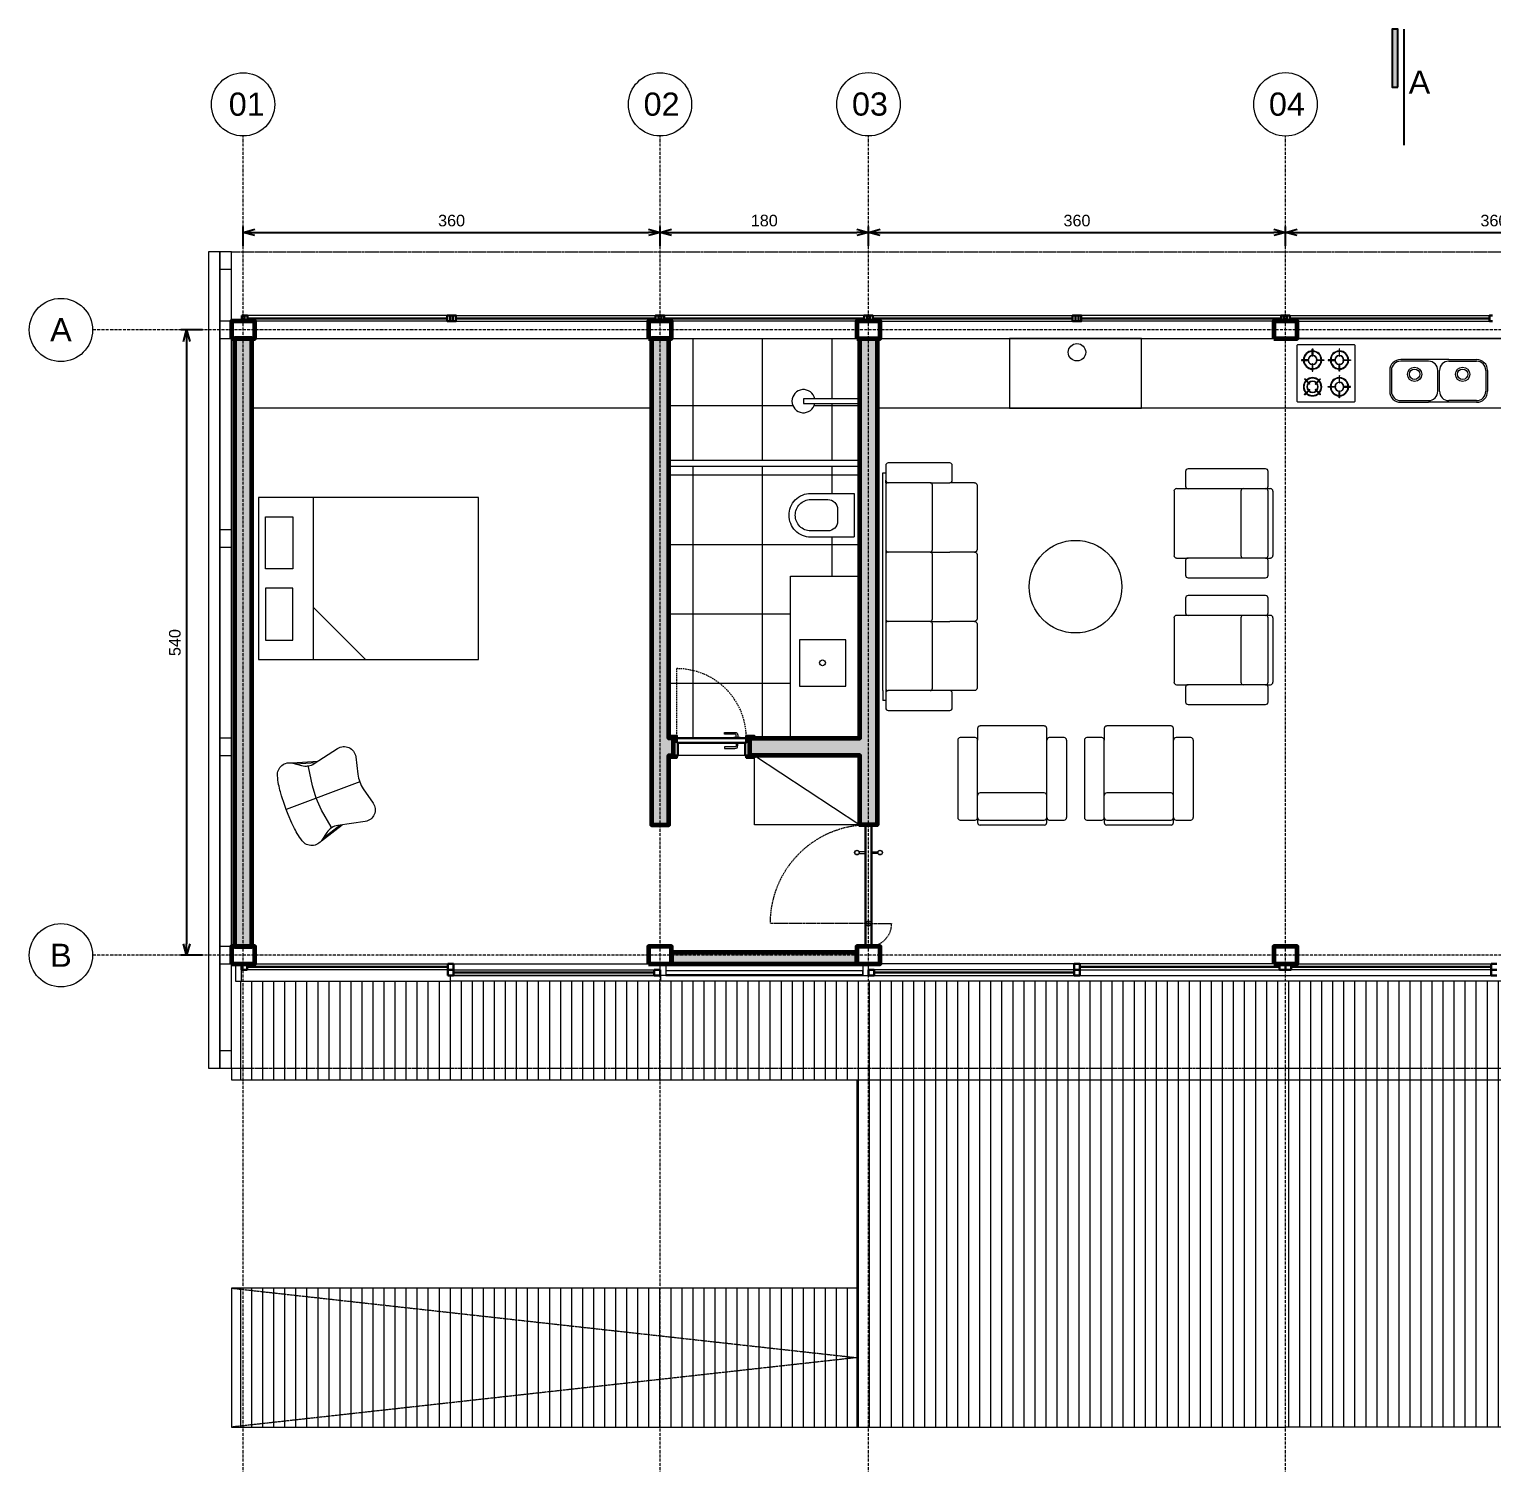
# Model space of a CAD drawing. Header units: metres. Extents: x -541 to 3567, y -3379 to 77.
# Drawn here: x -541 to 722, y -2196 to -958 of the extents above; entities that cross this region are included whole.
import ezdxf

# ---------------------------------------------------------------- set-up
doc = ezdxf.new("R2010")
doc.units = ezdxf.units.M
doc.header["$LTSCALE"] = 0.2
doc.header["$PDMODE"] = 3
for name, pattern in [('ACAD_ISO10W100', [18, 12, -3, 0, -3]), ('HIDDEN', [9.525, 6.35, -3.175]), ('HIDDEN2', [4.7625, 3.175, -1.5875])]:
    doc.linetypes.add(name, pattern=pattern)
doc.layers.add('COTAS E ANOTAÇÕES', color=150, linetype='Continuous')
doc.layers.add('COTAS E ANOTAÇÕES @ 100', color=150, linetype='Continuous')
for name, color, linetype, lineweight in [('EIXOS', 8, 'ACAD_ISO10W100', 9), ('EQUIP', 61, 'Continuous', 9), ('HACH_LINHAS', 8, 'Continuous', 9), ('HACH_SÓLIDAS', 252, 'Continuous', 9), ('LINHA FINA', 1, 'Continuous', 9), ('LINHA GROSSA', 6, 'Continuous', 60), ('LINHA MÉDIA', 3, 'Continuous', 30), ('MOB', 13, 'Continuous', 9), ('PROJEÇAO', 30, 'HIDDEN2', 9)]:
    doc.layers.add(name, color=color, linetype=linetype, lineweight=lineweight)
doc.styles.add('0E1 2mm', font='arial.ttf', dxfattribs={"height": 2})
doc.styles.get("Standard").update_dxf_attribs({"font": 'arial.ttf'})
doc.dimstyles.get("Standard").update_dxf_attribs({"dimtxt": 10, "dimasz": 10, "dimexe": 5, "dimexo": 5, "dimgap": 5, "dimtad": 1, "dimdec": 0, "dimzin": 0, "dimdsep": 46, "dimtxsty": 'Standard', "dimblk": 'OPEN30', "dimcen": 2, "dimadec": 0, "dimazin": 0, "dimtfac": 1, "dimtdec": 0, "dimtofl": 0, "dimtmove": 0, "dimatfit": 3, "dimfxl": 1, "dimtolj": 1, "dimtzin": 0, "dimarcsym": 0})

# ---------------------------------------------------------------- blocks, each defined once
blk = doc.blocks.new('_Open30')
at = {"color": 0, "linetype": 'ByBlock', "lineweight": -2}
for p, q in [((-1, 0.27), (0, 0)), ((0, 0), (-1, -0.27)), ((0, 0), (-1, 0))]:
    blk.add_line(p, q, dxfattribs=at)
blk = doc.blocks.new('*D31')
at = {"layer": 'COTAS E ANOTAÇÕES', "color": 0, "lineweight": -2, "transparency": 16777216}
for p, q in [((-356.3, -1145.6), (-356.3, -1128.9)), ((-346.3, -1133.9), (-6.3, -1133.9)), ((3.7, -1145.6), (3.7, -1128.9))]:
    blk.add_line(p, q, dxfattribs=at)
at = {"layer": 'Defpoints', "color": 0, "transparency": 16777216}
for p in [(3.7, -1133.9), (-356.3, -1150.6), (3.7, -1150.6)]:
    blk.add_point(p, dxfattribs=at)
at = {"layer": 'COTAS E ANOTAÇÕES', "color": 0, "lineweight": -2, "transparency": 16777216, "xscale": 10, "yscale": 10, "zscale": 10, "rotation": 180}
blk.add_blockref('_Open30', (-356.3, -1133.9), dxfattribs=at)
at = {"layer": 'COTAS E ANOTAÇÕES', "color": 0, "lineweight": -2, "transparency": 16777216, "xscale": 10, "yscale": 10, "zscale": 10}
blk.add_blockref('_Open30', (3.7, -1133.9), dxfattribs=at)
at = {"layer": 'COTAS E ANOTAÇÕES', "color": 0, "transparency": 16777216, "insert": (-176.3, -1123.7), "char_height": 10, "attachment_point": 5}
blk.add_mtext('\\A1;360', dxfattribs=at)
blk = doc.blocks.new('*D32')
at = {"layer": 'COTAS E ANOTAÇÕES', "color": 0, "lineweight": -2, "transparency": 16777216}
for p, q in [((3.7, -1145.6), (3.7, -1128.9)), ((13.7, -1133.9), (173.7, -1133.9)), ((183.7, -1145.6), (183.7, -1128.9))]:
    blk.add_line(p, q, dxfattribs=at)
at = {"layer": 'Defpoints', "color": 0, "transparency": 16777216}
for p in [(183.7, -1133.9), (3.7, -1150.6), (183.7, -1150.6)]:
    blk.add_point(p, dxfattribs=at)
at = {"layer": 'COTAS E ANOTAÇÕES', "color": 0, "lineweight": -2, "transparency": 16777216, "xscale": 10, "yscale": 10, "zscale": 10, "rotation": 180}
blk.add_blockref('_Open30', (3.7, -1133.9), dxfattribs=at)
at = {"layer": 'COTAS E ANOTAÇÕES', "color": 0, "lineweight": -2, "transparency": 16777216, "xscale": 10, "yscale": 10, "zscale": 10}
blk.add_blockref('_Open30', (183.7, -1133.9), dxfattribs=at)
at = {"layer": 'COTAS E ANOTAÇÕES', "color": 0, "transparency": 16777216, "insert": (93.7, -1123.7), "char_height": 10, "attachment_point": 5}
blk.add_mtext('\\A1;180', dxfattribs=at)
blk = doc.blocks.new('*D33')
at = {"layer": 'COTAS E ANOTAÇÕES', "color": 0, "lineweight": -2, "transparency": 16777216}
for p, q in [((183.7, -1145.6), (183.7, -1128.9)), ((193.7, -1133.9), (533.7, -1133.9)), ((543.7, -1145.6), (543.7, -1128.9))]:
    blk.add_line(p, q, dxfattribs=at)
at = {"layer": 'Defpoints', "color": 0, "transparency": 16777216}
for p in [(543.7, -1133.9), (183.7, -1150.6), (543.7, -1150.6)]:
    blk.add_point(p, dxfattribs=at)
at = {"layer": 'COTAS E ANOTAÇÕES', "color": 0, "lineweight": -2, "transparency": 16777216, "xscale": 10, "yscale": 10, "zscale": 10, "rotation": 180}
blk.add_blockref('_Open30', (183.7, -1133.9), dxfattribs=at)
at = {"layer": 'COTAS E ANOTAÇÕES', "color": 0, "lineweight": -2, "transparency": 16777216, "xscale": 10, "yscale": 10, "zscale": 10}
blk.add_blockref('_Open30', (543.7, -1133.9), dxfattribs=at)
at = {"layer": 'COTAS E ANOTAÇÕES', "color": 0, "transparency": 16777216, "insert": (363.7, -1123.7), "char_height": 10, "attachment_point": 5}
blk.add_mtext('\\A1;360', dxfattribs=at)
blk = doc.blocks.new('*D34')
at = {"layer": 'COTAS E ANOTAÇÕES', "color": 0, "lineweight": -2, "transparency": 16777216}
for p, q in [((543.7, -1145.6), (543.7, -1128.9)), ((553.7, -1133.9), (893.7, -1133.9)), ((903.7, -1145.6), (903.7, -1128.9))]:
    blk.add_line(p, q, dxfattribs=at)
at = {"layer": 'Defpoints', "color": 0, "transparency": 16777216}
for p in [(903.7, -1133.9), (543.7, -1150.6), (903.7, -1150.6)]:
    blk.add_point(p, dxfattribs=at)
at = {"layer": 'COTAS E ANOTAÇÕES', "color": 0, "lineweight": -2, "transparency": 16777216, "xscale": 10, "yscale": 10, "zscale": 10, "rotation": 180}
blk.add_blockref('_Open30', (543.7, -1133.9), dxfattribs=at)
at = {"layer": 'COTAS E ANOTAÇÕES', "color": 0, "lineweight": -2, "transparency": 16777216, "xscale": 10, "yscale": 10, "zscale": 10}
blk.add_blockref('_Open30', (903.7, -1133.9), dxfattribs=at)
at = {"layer": 'COTAS E ANOTAÇÕES', "color": 0, "transparency": 16777216, "insert": (723.7, -1123.7), "char_height": 10, "attachment_point": 5}
blk.add_mtext('\\A1;360', dxfattribs=at)
blk = doc.blocks.new('*D37')
at = {"layer": 'COTAS E ANOTAÇÕES', "color": 0, "lineweight": -2, "transparency": 16777216}
for p, q in [((-391.3, -1218.1), (-410.1, -1218.1)), ((-405.1, -1228.1), (-405.1, -1748.1)), ((-391.3, -1758.1), (-410.1, -1758.1))]:
    blk.add_line(p, q, dxfattribs=at)
at = {"layer": 'Defpoints', "color": 0, "transparency": 16777216}
for p in [(-386.3, -1218.1), (-405.1, -1758.1), (-386.3, -1758.1)]:
    blk.add_point(p, dxfattribs=at)
at = {"layer": 'COTAS E ANOTAÇÕES', "color": 0, "lineweight": -2, "transparency": 16777216, "xscale": 10, "yscale": 10, "zscale": 10}
for p, rotation in [((-405.1, -1218.1), 90), ((-405.1, -1758.1), 270)]:
    blk.add_blockref('_Open30', p, dxfattribs=dict(at, rotation=rotation))
at = {"layer": 'COTAS E ANOTAÇÕES', "color": 0, "transparency": 16777216, "insert": (-415.2, -1488.1), "char_height": 10, "attachment_point": 5, "rotation": 90}
blk.add_mtext('\\A1;540', dxfattribs=at)
blk = doc.blocks.new('*U30')
h = blk.add_hatch(color=256)
h.dxf.hatch_style = 1
h.paths.add_polyline_path([(0.1262, 0.0005), (0.1212, 0.0005), (0.1212, 0.001), (0.1262, 0.001)])
blk.add_line((0.1262, 0), (0.1162, 0))
blk.add_lwpolyline([(0.1212, 0.0005), (0.1262, 0.0005), (0.1262, 0.001), (0.1212, 0.001)], close=True)

msp = doc.modelspace()

# ---------------------------------------------------------------- hatches: boundary and pattern name
at = {"layer": 'HACH_LINHAS'}
h = msp.add_hatch(dxfattribs=at)
h.set_pattern_fill('_USER', color=256, scale=60, angle=90, double=1, pattern_type=0)
h.set_pattern_definition([(90, (-567.85, -3503.295), (-60, 4e-15), []), (180, (-567.85, -3503.295), (-7e-15, -60), [])])
h.paths.add_polyline_path([(116.2, -1430.6), (176.2, -1430.6), (176.2, -1335.6), (11.2, -1335.6), (11.2, -1568.6), (18.2, -1568.6), (18.2, -1570.6), (67.4, -1570.6), (67.4, -1570.1), (68.4, -1569.1, 1), (68.4, -1567.1), (59.4, -1567.1), (59.4, -1565.6), (68.4, -1565.6, -0.414214), (70.9, -1568.1), (70.9, -1570.1), (72.9, -1570.1), (78.2, -1570.6), (78.2, -1568.6), (85.2, -1568.6), (85.2, -1570.6), (116.2, -1570.6)])
h.paths.add_polyline_path([(115.2, -1378, -0.417098), (133.8, -1359.2), (171.2, -1359.2), (171.2, -1378.1), (171.2, -1397), (133.8, -1397, -0.421162)], flags=16)
h.paths.add_polyline_path([(120.5, -1378.1, -0.42062), (133.8, -1364.6), (148.6, -1364.6, -0.413823), (157, -1373), (157, -1383.2, -0.414604), (148.6, -1391.7), (133.8, -1391.7, -0.421704)], flags=0)
h.paths.add_polyline_path([(176.2, -1281.6), (137.4, -1281.6, -9.898979), (137.4, -1277.6), (176.2, -1277.6), (176.2, -1225.6), (173.7, -1225.6), (13.7, -1225.6), (11.2, -1225.6), (11.2, -1330.6), (176.2, -1330.6)])
at = {"layer": 'HACH_LINHAS', "transparency": 33554687}
h = msp.add_hatch(dxfattribs=at)
h.set_pattern_fill('ANSI31', color=256, scale=3, angle=45)
h.set_pattern_definition([(90, (-567.848, -3503.295), (-9.525, 2e-15), [])])
h.paths.add_polyline_path([(173.7, -2045.6), (-366.3, -2045.6), (-366.3, -2165.6), (173.7, -2165.6)])
h.paths.add_polyline_path([(1460.2, -2045.6), (1460.2, -1865.6), (173.7, -1865.6), (173.7, -2045.6), (173.7, -2165.6), (543.7, -2165.6), (1460.2, -2165.6)])
h.paths.add_polyline_path([(1453.7, -1765.6), (1450.2, -1765.6), (1450.2, -1780.6), (1445.2, -1780.6), (1264.4, -1780.6), (1086.2, -1780.6), (906.2, -1780.6), (4.1, -1780.6), (-177.1, -1780.6), (-357.8, -1780.6), (-362.8, -1780.6), (-362.8, -1765.6), (-366.3, -1765.6), (-366.3, -1855.6), (-366.3, -1865.6), (1460.2, -1865.6), (1460.2, -1855.6), (1453.7, -1855.6), (1453.7, -1840.6)])
at = {"layer": 'HACH_SÓLIDAS', "transparency": 33554687}
h = msp.add_hatch(color=256, dxfattribs=at)
h.dxf.hatch_style = 1
h.paths.add_polyline_path([(11.2, -1585.6), (15.2, -1585.6), (15.2, -1570.6), (11.2, -1570.6), (11.2, -1225.6), (-3.8, -1225.6), (-3.8, -1585.6), (-3.8, -1645.6), (11.2, -1645.6)])
h.paths.add_polyline_path([(191.2, -1225.6), (176.2, -1225.6), (176.2, -1570.6), (81.2, -1570.6), (81.2, -1585.6), (116.2, -1585.6), (176.2, -1585.6), (176.2, -1645.6), (191.2, -1645.6)])
h.paths.add_polyline_path([(173.7, -1755.6), (13.7, -1755.6), (13.7, -1765.6), (173.7, -1765.6)])
h.paths.add_polyline_path([(911.2, -1585.6), (971.2, -1585.6), (1006.2, -1585.6), (1006.2, -1570.6), (911.2, -1570.6), (911.2, -1225.6), (896.2, -1225.6), (896.2, -1585.6), (896.2, -1645.6), (911.2, -1645.6)])
h.paths.add_polyline_path([(1091.2, -1225.6), (1076.2, -1225.6), (1076.2, -1570.6), (1072.2, -1570.6), (1072.2, -1585.6), (1076.2, -1585.6), (1076.2, -1645.6), (1091.2, -1645.6)])
h.paths.add_polyline_path([(1073.7, -1755.6), (913.7, -1755.6), (913.7, -1765.6), (1073.7, -1765.6)])
h.paths.add_polyline_path([(1451.2, -1585.6), (1451.2, -1225.6), (1436.2, -1225.6), (1436.2, -1750.6), (1451.2, -1750.6)])
h.paths.add_polyline_path([(-348.8, -1225.6), (-363.8, -1225.6), (-363.8, -1585.6), (-363.8, -1750.6), (-348.8, -1750.6)])

# ---------------------------------------------------------------- linework, layer by layer
at = {"layer": 'EIXOS'}
for points in [[(-356.3, -2265.6), (-356.3, -1050.6)], [(3.7, -2265.6), (3.7, -1050.6)], [(183.7, -2265.6), (183.7, -1050.6)], [(543.7, -2265.6), (543.7, -1050.6)], [(1573.7, -1218.1), (-486.3, -1218.1)], [(1573.7, -1758.1), (-486.3, -1758.1)]]:
    msp.add_lwpolyline(points, dxfattribs=at)
at = {"layer": 'EIXOS', "linetype": 'Continuous'}
for centre, radius in [((-356.3, -1023.3), 27.3), ((3.7, -1023.3), 27.3), ((183.7, -1023.2), 27.4), ((543.7, -1023.3), 27.4), ((-513.6, -1218.1), 27.3), ((-513.6, -1758.1), 27.3)]:
    msp.add_circle(centre, radius, dxfattribs=at)
at = {"layer": 'EQUIP'}
for p, q in [((684.7, -1243.6), (643.2, -1243.6)), ((667.2, -1245.1), (643.2, -1245.1)), ((684.7, -1243.6), (708.7, -1243.6)), ((684.7, -1245.1), (708.7, -1245.1)), ((633.7, -1253.1), (633.7, -1271.1)), ((635.2, -1253.1), (635.2, -1271.1)), ((675.2, -1271.1), (675.2, -1253.1)), ((675.2, -1271.1), (675.2, -1253.1)), ((676.7, -1271.1), (676.7, -1253.1)), ((676.7, -1271.1), (676.7, -1253.1)), ((716.7, -1253.1), (716.7, -1271.1)), ((718.2, -1253.1), (718.2, -1271.1)), ((176.2, -1277.6), (127.6, -1277.6)), ((127.6, -1277.6), (127.6, -1281.6)), ((127.6, -1281.6), (176.2, -1281.6)), ((176.2, -1281.6), (176.2, -1277.6)), ((176.2, -1281.6), (176.2, -1277.6)), ((643.2, -1279.1), (667.2, -1279.1)), ((643.2, -1280.6), (667.2, -1280.6)), ((684.7, -1280.6), (667.2, -1280.6)), ((708.7, -1279.1), (684.7, -1279.1)), ((708.7, -1280.6), (684.7, -1280.6))]:
    msp.add_line(p, q, dxfattribs=at)
for points in [[(191.2, -1225.6), (816.2, -1225.6), (816.2, -1285.6), (191.2, -1285.6)], [(305.4, -1285.6), (419.5, -1285.6), (419.5, -1225.6), (305.4, -1225.6)], [(176.2, -1570.6), (116.2, -1570.6), (116.2, -1430.6), (176.2, -1430.6)], [(124, -1525.6), (164, -1525.6), (164, -1485.6), (124, -1485.6)]]:
    msp.add_lwpolyline(points, close=True, dxfattribs=at)
for points in [[(602.7, -1280.6), (554.7, -1280.6, -0.414214), (553.7, -1279.6), (553.7, -1231.6, -0.414214), (554.7, -1230.6), (602.7, -1230.6, -0.414214), (603.7, -1231.6), (603.7, -1279.6, -0.414214)], [(567.4, -1234.6), (567.4, -1240.6, -0.414214), (567.4, -1240.7), (567, -1240.7, -0.414214), (566.9, -1240.6), (566.9, -1234.6, -0.414214), (567, -1234.5), (567.4, -1234.5, -0.414214)], [(590, -1234.6), (590, -1240.6, 0.414214), (590, -1240.7), (590.4, -1240.7, 0.414214), (590.5, -1240.6), (590.5, -1234.6, 0.414214), (590.4, -1234.5), (590, -1234.5, 0.414214)], [(557.7, -1244.4), (563.7, -1244.4, 0.414214), (563.8, -1244.3), (563.8, -1243.9, 0.414214), (563.7, -1243.9), (557.7, -1243.9, 0.414214), (557.6, -1243.9), (557.6, -1244.3, 0.414214)], [(567.4, -1253.6), (567.4, -1247.6, 0.414214), (567.4, -1247.5), (567, -1247.5, 0.414214), (566.9, -1247.6), (566.9, -1253.6, 0.414214), (567, -1253.7), (567.4, -1253.7, 0.414214)], [(576.7, -1244.4), (570.6, -1244.4, -0.414214), (570.6, -1244.3), (570.6, -1243.9, -0.414214), (570.6, -1243.9), (576.7, -1243.9, -0.414214), (576.7, -1243.9), (576.7, -1244.3, -0.414214)], [(580.7, -1244.4), (586.8, -1244.4, 0.414214), (586.8, -1244.3), (586.8, -1243.9, 0.414214), (586.8, -1243.9), (580.7, -1243.9, 0.414214), (580.7, -1243.9), (580.7, -1244.3, 0.414214)], [(590, -1253.6), (590, -1247.6, -0.414214), (590, -1247.5), (590.4, -1247.5, -0.414214), (590.5, -1247.6), (590.5, -1253.6, -0.414214), (590.4, -1253.7), (590, -1253.7, -0.414214)], [(599.7, -1244.4), (593.7, -1244.4, -0.414214), (593.6, -1244.3), (593.6, -1243.9, -0.414214), (593.7, -1243.9), (599.7, -1243.9, -0.414214), (599.8, -1243.9), (599.8, -1244.3, -0.414214)], [(560.6, -1260.2), (564.8, -1264.5, -0.414214), (564.8, -1264.6), (564.6, -1264.9, -0.414214), (564.5, -1264.9), (560.2, -1260.6, -0.414214), (560.2, -1260.5), (560.5, -1260.2, -0.414214)], [(573.7, -1260.2), (569.4, -1264.5, 0.414214), (569.4, -1264.6), (569.7, -1264.9, 0.414214), (569.8, -1264.9), (574, -1260.6, 0.414214), (574, -1260.5), (573.8, -1260.2, 0.414214)], [(590, -1257.6), (590, -1263.7, 0.414214), (590, -1263.7), (590.4, -1263.7, 0.414214), (590.5, -1263.7), (590.5, -1257.6, 0.414214), (590.4, -1257.6), (590, -1257.6, 0.414214)], [(560.2, -1273.7), (564.5, -1269.4, -0.414214), (564.6, -1269.4), (564.8, -1269.7, -0.414214), (564.8, -1269.8), (560.6, -1274.1, -0.414214), (560.5, -1274.1), (560.2, -1273.8, -0.414214)], [(574, -1273.7), (569.8, -1269.4, 0.414214), (569.7, -1269.4), (569.4, -1269.7, 0.414214), (569.4, -1269.8), (573.7, -1274.1, 0.414214), (573.8, -1274.1), (574, -1273.8, 0.414214)], [(580.7, -1266.9), (586.8, -1266.9, -0.414214), (586.8, -1267), (586.8, -1267.4, -0.414214), (586.8, -1267.4), (580.7, -1267.4, -0.414214), (580.7, -1267.4), (580.7, -1267, -0.414214)], [(590, -1276.7), (590, -1270.6, -0.414214), (590, -1270.6), (590.4, -1270.6, -0.414214), (590.5, -1270.6), (590.5, -1276.7, -0.414214), (590.4, -1276.7), (590, -1276.7, -0.414214)], [(599.7, -1266.9), (593.7, -1266.9, 0.414214), (593.6, -1267), (593.6, -1267.4, 0.414214), (593.7, -1267.4), (599.7, -1267.4, 0.414214), (599.8, -1267.4), (599.8, -1267, 0.414214)], [(148.6, -1364.6, -0.414604), (157, -1373), (157, -1383.3, -0.413823), (148.6, -1391.7), (133.8, -1391.7, -0.420619), (120.5, -1378.1, -0.421704), (133.8, -1364.6)]]:
    msp.add_lwpolyline(points, format="xyb", close=True, dxfattribs=at)
msp.add_lwpolyline([(115.2, -1378.3, -0.421162), (133.8, -1359.2), (170.9, -1359.2), (170.9, -1359.2), (170.9, -1359.2), (171, -1359.2), (171, -1359.2), (171, -1359.2), (171, -1359.2), (171, -1359.2), (171, -1359.2), (171, -1359.2), (171, -1359.2), (171, -1359.2), (171, -1359.2), (171, -1359.3), (171, -1359.3), (171, -1359.3), (171, -1359.3), (171, -1359.3), (171, -1359.3), (171.1, -1359.3), (171.1, -1359.3), (171.1, -1359.3), (171.1, -1359.3), (171.1, -1359.3), (171.1, -1359.3), (171.1, -1359.3), (171.1, -1359.3), (171.1, -1359.3), (171.1, -1359.3), (171.1, -1359.3), (171.1, -1359.3), (171.1, -1359.3), (171.1, -1359.3), (171.1, -1359.3), (171.1, -1359.3), (171.1, -1359.3), (171.1, -1359.3), (171.1, -1359.3), (171.1, -1359.3), (171.2, -1359.3), (171.2, -1359.4), (171.2, -1359.4), (171.2, -1359.4), (171.2, -1359.4), (171.2, -1359.4), (171.2, -1359.4), (171.2, -1359.4), (171.2, -1359.4), (171.2, -1359.4), (171.2, -1359.4), (171.2, -1359.4), (171.2, -1359.4), (171.2, -1359.4), (171.2, -1359.4), (171.2, -1359.4), (171.2, -1359.4), (171.2, -1359.5), (171.2, -1359.5), (171.2, -1359.5), (171.2, -1359.5), (171.2, -1359.5), (171.2, -1359.5), (171.2, -1359.5), (171.2, -1359.5), (171.2, -1359.5), (171.2, -1378.1), (171.2, -1396.8), (171.2, -1396.8), (171.2, -1396.8), (171.2, -1396.8), (171.2, -1396.8), (171.2, -1396.8), (171.2, -1396.8), (171.2, -1396.8), (171.2, -1396.8), (171.2, -1396.8), (171.2, -1396.8), (171.2, -1396.8), (171.2, -1396.9), (171.2, -1396.9), (171.2, -1396.9), (171.2, -1396.9), (171.2, -1396.9), (171.2, -1396.9), (171.2, -1396.9), (171.2, -1396.9), (171.2, -1396.9), (171.2, -1396.9), (171.2, -1396.9), (171.2, -1396.9), (171.2, -1396.9), (171.2, -1396.9), (171.1, -1396.9), (171.1, -1396.9), (171.1, -1396.9), (171.1, -1397), (171.1, -1397), (171.1, -1397), (171.1, -1397), (171.1, -1397), (171.1, -1397), (171.1, -1397), (171.1, -1397), (171.1, -1397), (171.1, -1397), (171.1, -1397), (171.1, -1397), (171.1, -1397), (171.1, -1397), (171.1, -1397), (171.1, -1397), (171.1, -1397), (171, -1397), (171, -1397), (171, -1397), (171, -1397), (171, -1397), (171, -1397), (171, -1397), (171, -1397), (171, -1397), (171, -1397), (171, -1397), (171, -1397), (171, -1397), (171, -1397), (171, -1397), (171, -1397), (170.9, -1397), (170.9, -1397), (170.9, -1397), (133.8, -1397, -0.421162), (115.2, -1378)], format="xyb", dxfattribs=at)
for centre, radius in [((363.7, -1237.4), 7.5), ((655.2, -1256.4), 6.15), ((655.2, -1256.4), 4.49), ((696.7, -1256.4), 6.15), ((696.7, -1256.4), 4.49), ((144, -1505.6), 2.5)]:
    msp.add_circle(centre, radius, dxfattribs=at)
for centre, radius, start, end in [((567.1, -1244.1), 7.92, 91.4371, 178.5629), ((567.1, -1244.1), 7.42, 91.534, 178.466), ((567.1, -1244.1), 7.92, 1.4371, 87.8203), ((567.1, -1244.1), 7.42, 1.534, 87.6734), ((590.3, -1244.1), 7.92, 92.1797, 178.5629), ((590.3, -1244.1), 7.42, 92.3266, 178.466), ((590.3, -1244.1), 7.92, 1.4371, 88.5629), ((590.3, -1244.1), 7.42, 1.534, 88.466), ((567.1, -1244.1), 7.92, 182.1797, 268.5629), ((567.1, -1244.1), 7.42, 182.3266, 268.466), ((567.1, -1244.1), 3.92, 92.9037, 177.0963), ((567.1, -1244.1), 3.92, 184.4059, 267.0963), ((567.1, -1244.1), 3.67, 93.1015, 176.8985), ((567.1, -1244.1), 3.67, 184.7065, 266.8985), ((567.1, -1244.1), 3.92, 2.9037, 85.5941), ((567.1, -1244.1), 3.67, 3.1015, 85.2935), ((567.1, -1244.1), 3.92, 274.4059, 355.5941), ((567.1, -1244.1), 7.92, 272.1797, 357.8203), ((567.1, -1244.1), 7.42, 272.3266, 357.6734), ((567.1, -1244.1), 3.67, 274.7065, 355.2935), ((590.3, -1244.1), 7.92, 182.1797, 267.8203), ((590.3, -1244.1), 7.42, 182.3266, 267.6734), ((590.3, -1244.1), 3.92, 94.4059, 177.0963), ((590.3, -1244.1), 3.92, 184.4059, 265.5941), ((590.3, -1244.1), 3.67, 94.7065, 176.8985), ((590.3, -1244.1), 3.67, 184.7065, 265.2935), ((590.3, -1244.1), 3.92, 2.9037, 87.0963), ((590.3, -1244.1), 3.67, 3.1015, 86.8985), ((590.3, -1244.1), 3.92, 272.9037, 355.5941), ((590.3, -1244.1), 7.92, 271.4371, 357.8203), ((590.3, -1244.1), 7.42, 271.534, 357.6734), ((590.3, -1244.1), 3.67, 273.1015, 355.2935), ((643.2, -1253.1), 9.5, 90, 180), ((643.2, -1253.1), 8, 90, 180), ((667.2, -1253.1), 8, 0, 90), ((684.7, -1253.1), 8, 90, 180), ((708.7, -1253.1), 9.5, 0, 90), ((708.7, -1253.1), 8, 0, 90), ((567.1, -1267.2), 7.92, 136.4371, 222.8203), ((567.1, -1267.2), 7.42, 136.534, 222.6734), ((567.1, -1267.2), 7.92, 47.1797, 132.8203), ((567.1, -1267.2), 7.42, 47.3266, 132.6734), ((567.1, -1267.2), 4.92, 49.4059, 130.5941), ((567.1, -1267.2), 4.67, 49.4059, 130.5941), ((567.1, -1267.2), 7.42, 317.3266, 43.466), ((567.1, -1267.2), 7.92, 317.1797, 43.5629), ((590.3, -1267.2), 7.92, 92.1797, 177.8203), ((590.3, -1267.2), 7.42, 92.3266, 177.6734), ((590.3, -1267.2), 7.92, 2.1797, 88.5629), ((590.3, -1267.2), 7.42, 2.3266, 88.466), ((127.6, -1279.6), 10, 11.537, 348.463), ((567.1, -1267.2), 7.92, 226.4371, 313.5629), ((567.1, -1267.2), 7.42, 226.534, 313.466), ((567.1, -1267.2), 4.92, 139.4059, 220.5941), ((567.1, -1267.2), 4.67, 139.4059, 220.5941), ((567.1, -1267.2), 4.92, 229.4059, 310.5941), ((567.1, -1267.2), 4.67, 229.4059, 310.5941), ((567.1, -1267.2), 4.67, 319.4059, 40.5941), ((567.1, -1267.2), 4.92, 319.4059, 40.5941), ((590.3, -1267.2), 7.92, 181.4371, 267.8203), ((590.3, -1267.2), 7.42, 181.534, 267.6734), ((590.3, -1267.2), 3.92, 94.4059, 175.5941), ((590.3, -1267.2), 3.92, 182.9037, 265.5941), ((590.3, -1267.2), 3.67, 94.7065, 175.2935), ((590.3, -1267.2), 3.67, 183.1015, 265.2935), ((590.3, -1267.2), 3.92, 4.4059, 87.0963), ((590.3, -1267.2), 3.67, 4.7065, 86.8985), ((590.3, -1267.2), 3.92, 272.9037, 357.0963), ((590.3, -1267.2), 7.92, 271.4371, 358.5629), ((590.3, -1267.2), 7.42, 271.534, 358.466), ((590.3, -1267.2), 3.67, 273.1015, 356.8985), ((643.2, -1271.1), 9.5, 180, 270), ((643.2, -1271.1), 8, 180, 270), ((667.2, -1271.1), 8, 270, 0), ((684.7, -1271.1), 8, 180, 270), ((708.7, -1271.1), 9.5, 270, 0), ((708.7, -1271.1), 8, 270, 0)]:
    msp.add_arc(centre, radius, start, end, dxfattribs=at)
at = {"layer": 'LINHA FINA'}
for p, q in [((-180, -1205.6), (-352.6, -1205.6)), ((-180, -1210.6), (-352.6, -1210.6)), ((-172.6, -1205.6), (-0.1, -1205.6)), ((-172.6, -1210.6), (-0.1, -1210.6)), ((179.9, -1205.6), (7.4, -1205.6)), ((179.9, -1210.6), (7.4, -1210.6)), ((187.4, -1205.6), (359.9, -1205.6)), ((187.4, -1210.6), (359.9, -1210.6)), ((539.9, -1205.6), (367.4, -1205.6)), ((539.9, -1210.6), (367.4, -1210.6)), ((547.4, -1205.6), (719.9, -1205.6)), ((547.4, -1210.6), (719.9, -1210.6)), ((77.2, -1585.6), (19.2, -1585.6)), ((181.2, -1668.7), (175.6, -1668.7)), ((175.6, -1670.2), (181.2, -1670.2)), ((186.2, -1668.7), (191.8, -1668.7)), ((191.8, -1670.2), (186.2, -1670.2)), ((-352.8, -1765.6), (-179.6, -1765.6)), ((538.7, -1765.6), (366.2, -1765.6)), ((548.7, -1765.6), (721.2, -1765.6)), ((-179.6, -1770.6), (-352.8, -1770.6)), ((-174.6, -1770.6), (-1.3, -1770.6)), ((-1.3, -1775.6), (-174.6, -1775.6)), ((361.2, -1770.6), (188.7, -1770.6)), ((188.7, -1775.6), (361.2, -1775.6)), ((366.2, -1770.6), (538.7, -1770.6)), ((721.2, -1770.6), (548.7, -1770.6))]:
    msp.add_line(p, q, dxfattribs=at)
at = {"layer": 'LINHA FINA', "color": 1}
msp.add_line((366.2, -1775.6), (721.2, -1775.6), dxfattribs=at)
at = {"layer": 'LINHA FINA', "color": 3}
for points in [[(-376.3, -1150.6), (-386.3, -1150.6), (-386.3, -1855.6), (-376.3, -1855.6)], [(-376.3, -1165.6), (-366.3, -1165.6), (-366.3, -1150.6), (-376.3, -1150.6)], [(-376.3, -1225.6), (-366.3, -1225.6), (-366.3, -1210.6), (-376.3, -1210.6)], [(-376.3, -1405.6), (-366.3, -1405.6), (-366.3, -1390.6), (-376.3, -1390.6)], [(-376.3, -1585.6), (-366.3, -1585.6), (-366.3, -1570.6), (-376.3, -1570.6)], [(-376.3, -1765.6), (-366.3, -1765.6), (-366.3, -1750.6), (-376.3, -1750.6)], [(4.1, -1780.6), (-177.1, -1780.6), (-177.1, -1775.6), (4.1, -1775.6)], [(8.7, -1774.6), (178.7, -1774.6), (178.7, -1771.6), (8.7, -1771.6)], [(-376.3, -1855.6), (-366.3, -1855.6), (-366.3, -1840.6), (-376.3, -1840.6)]]:
    msp.add_lwpolyline(points, close=True, dxfattribs=at)
at = {"layer": 'LINHA FINA', "color": 1}
for points in [[(-376.3, -1150.6), (-376.3, -1150.6), (-376.3, -1855.6), (-366.3, -1855.6), (-366.3, -1150.6)], [(-346.3, -1225.6), (-6.3, -1225.6)], [(13.7, -1225.6), (173.7, -1225.6)], [(193.7, -1225.6), (533.7, -1225.6)], [(893.7, -1225.6), (553.7, -1225.6)], [(11.2, -1330.6), (176.2, -1330.6)], [(11.2, -1335.6), (176.2, -1335.6)], [(-175.6, -1765.6), (3.7, -1765.6)], [(361.2, -1765.6), (183.7, -1765.6)], [(-357.8, -1780.6), (-177.1, -1780.6)], [(1086.2, -1780.6), (4.1, -1780.6)], [(-366.3, -1855.6), (-366.3, -1865.6), (1460.2, -1865.6), (1460.2, -1865.6)], [(1460.2, -1855.6), (1460.2, -2045.6), (1460.2, -2045.6), (1460.2, -2165.6), (543.7, -2165.6)], [(173.7, -1865.6), (173.7, -2045.6), (-366.3, -2045.6), (-366.3, -2165.6), (543.7, -2165.6)]]:
    msp.add_lwpolyline(points, dxfattribs=at)
at = {"layer": 'LINHA FINA'}
for points in [[(69.4, -1570.1), (69.4, -1568.1, 0.414214), (68.4, -1567.1), (59.4, -1567.1), (59.4, -1565.6), (68.4, -1565.6, -0.414214), (70.9, -1568.1), (70.9, -1570.1)], [(69.4, -1575.1), (69.4, -1577.1, -0.414214), (68.4, -1578.1), (59.4, -1578.1), (59.4, -1579.6), (68.4, -1579.6, 0.414214), (70.9, -1577.1), (70.9, -1575.1)]]:
    msp.add_lwpolyline(points, format="xyb", dxfattribs=at)
for points in [[(72.9, -1570.6), (72.9, -1570.1), (67.4, -1570.1), (67.4, -1570.6)], [(72.9, -1574.6), (72.9, -1575.1), (67.4, -1575.1), (67.4, -1574.6)], [(8.7, -1775.6), (178.7, -1775.6)], [(173.7, -2045.6), (173.7, -2165.6)]]:
    msp.add_lwpolyline(points, dxfattribs=at)
at = {"layer": 'LINHA FINA', "color": 3}
for points in [[(-357.8, -1765.6), (-362.8, -1765.6), (-362.8, -1780.6), (-357.8, -1780.6), (-357.8, -1765.6)], [(3.7, -1765.6), (8.7, -1765.6), (8.7, -1775.6), (3.7, -1775.6), (3.7, -1765.6)], [(183.7, -1765.6), (178.7, -1765.6), (178.7, -1775.6), (183.7, -1775.6), (183.7, -1765.6)]]:
    msp.add_lwpolyline(points, dxfattribs=at)
at = {"layer": 'LINHA FINA'}
for centre, radius in [((173.7, -1669.4), 2), ((173.7, -1669.4), 1.8), ((193.7, -1669.4), 2), ((193.7, -1669.4), 1.8), ((183.7, -1730.6), 2.25), ((183.7, -1730.6), 0.904), ((183.7, -1730.6), 0.128)]:
    msp.add_circle(centre, radius, dxfattribs=at)
at = {"layer": 'LINHA GROSSA'}
for points in [[(-366.3, -1225.6), (-346.3, -1225.6), (-346.3, -1210.6), (-366.3, -1210.6)], [(-6.3, -1225.6), (13.7, -1225.6), (13.7, -1210.6), (-6.3, -1210.6)], [(173.7, -1225.6), (193.7, -1225.6), (193.7, -1210.6), (173.7, -1210.6)], [(533.7, -1225.6), (553.7, -1225.6), (553.7, -1210.6), (533.7, -1210.6)], [(-366.3, -1765.6), (-346.3, -1765.6), (-346.3, -1750.6), (-366.3, -1750.6)], [(-6.3, -1765.6), (13.7, -1765.6), (13.7, -1750.6), (-6.3, -1750.6)], [(173.7, -1765.6), (193.7, -1765.6), (193.7, -1750.6), (173.7, -1750.6)], [(533.7, -1765.6), (553.7, -1765.6), (553.7, -1750.6), (533.7, -1750.6)]]:
    msp.add_lwpolyline(points, close=True, dxfattribs=at)
for points in [[(-348.8, -1225.6), (-363.8, -1225.6), (-363.8, -1585.6), (-363.8, -1750.6), (-348.8, -1750.6), (-348.8, -1225.6), (-363.8, -1225.6)], [(11.2, -1225.6), (-3.8, -1225.6), (-3.8, -1585.6), (-3.8, -1645.6), (11.2, -1645.6), (11.2, -1585.6), (15.2, -1585.6), (15.2, -1570.6), (11.2, -1570.6), (11.2, -1225.6), (-3.8, -1225.6)], [(176.2, -1225.6), (191.2, -1225.6), (191.2, -1645.6), (176.2, -1645.6), (176.2, -1585.6), (116.2, -1585.6), (81.2, -1585.6), (81.2, -1570.6), (176.2, -1570.6), (176.2, -1225.6), (191.2, -1225.6)], [(13.7, -1765.6), (173.7, -1765.6), (173.7, -1755.6), (13.7, -1755.6), (13.7, -1765.6)]]:
    msp.add_lwpolyline(points, dxfattribs=at)
at = {"layer": 'LINHA MÉDIA'}
for p, q in [((-180, -1208.1), (-352.6, -1208.1)), ((-172.6, -1208.1), (-0.1, -1208.1)), ((179.9, -1208.1), (7.4, -1208.1)), ((187.4, -1208.1), (359.9, -1208.1)), ((539.9, -1208.1), (367.4, -1208.1)), ((547.4, -1208.1), (719.9, -1208.1))]:
    msp.add_line(p, q, dxfattribs=at)
at = {"layer": 'LINHA MÉDIA', "linetype": 'Continuous'}
for p, q in [((-357.8, -1770.6), (-357.8, -1765.6)), ((-352.8, -1765.6), (-357.8, -1765.6)), ((-352.8, -1770.6), (-352.8, -1765.6)), ((-174.6, -1765.6), (-179.6, -1765.6)), ((-179.6, -1765.6), (-179.6, -1775.6)), ((-174.6, -1775.6), (-174.6, -1765.6)), ((361.2, -1775.6), (361.2, -1765.6)), ((361.2, -1765.6), (366.2, -1765.6)), ((366.2, -1765.6), (366.2, -1775.6)), ((538.7, -1770.6), (538.7, -1765.6)), ((538.7, -1765.6), (543.7, -1765.6)), ((543.7, -1770.6), (543.7, -1765.6)), ((543.7, -1770.6), (543.7, -1765.6)), ((548.7, -1765.6), (543.7, -1765.6)), ((548.7, -1770.6), (548.7, -1765.6)), ((726.2, -1765.6), (721.2, -1765.6)), ((721.2, -1765.6), (721.2, -1775.6)), ((-357.8, -1770.6), (-352.8, -1770.6)), ((-352.8, -1768.1), (-179.6, -1768.1)), ((-174.6, -1770.6), (-179.6, -1770.6)), ((-179.6, -1775.6), (-174.6, -1775.6)), ((-1.3, -1773.1), (-174.6, -1773.1)), ((3.7, -1770.6), (-1.3, -1770.6)), ((-1.3, -1770.6), (-1.3, -1775.6)), ((-1.3, -1775.6), (3.7, -1775.6)), ((3.7, -1775.6), (3.7, -1770.6)), ((183.7, -1775.6), (183.7, -1770.6)), ((183.7, -1770.6), (188.7, -1770.6)), ((188.7, -1775.6), (183.7, -1775.6)), ((188.7, -1770.6), (188.7, -1775.6)), ((188.7, -1773.1), (361.2, -1773.1)), ((361.2, -1770.6), (366.2, -1770.6)), ((366.2, -1775.6), (361.2, -1775.6)), ((538.7, -1768.1), (366.2, -1768.1)), ((543.7, -1770.6), (538.7, -1770.6)), ((543.7, -1770.6), (548.7, -1770.6)), ((548.7, -1768.1), (721.2, -1768.1)), ((726.2, -1770.6), (721.2, -1770.6)), ((721.2, -1775.6), (726.2, -1775.6))]:
    msp.add_line(p, q, dxfattribs=at)
at = {"layer": 'LINHA MÉDIA'}
for points in [[(-357.5, -1205.6), (-355.1, -1205.6), (-355.1, -1210.6), (-357.5, -1210.6)], [(-177.5, -1210.6), (-175.1, -1210.6), (-175.1, -1205.6), (-177.5, -1205.6)], [(2.4, -1210.6), (4.9, -1210.6), (4.9, -1205.6), (2.4, -1205.6)], [(182.4, -1210.6), (184.9, -1210.6), (184.9, -1205.6), (182.4, -1205.6)], [(364.9, -1210.6), (362.4, -1210.6), (362.4, -1205.6), (364.9, -1205.6)], [(544.9, -1210.6), (542.4, -1210.6), (542.4, -1205.6), (544.9, -1205.6)], [(186.2, -1645.6), (181.2, -1645.6), (181.2, -1750.6), (186.2, -1750.6)]]:
    msp.add_lwpolyline(points, close=True, dxfattribs=at)
for points in [[(-355.1, -1210.6), (-352.6, -1210.6), (-352.6, -1205.6), (-355.1, -1205.6)], [(-177.5, -1205.6), (-180, -1205.6), (-180, -1210.6), (-177.5, -1210.6)], [(-175.1, -1205.6), (-172.6, -1205.6), (-172.6, -1210.6), (-175.1, -1210.6)], [(2.4, -1210.6), (-0.1, -1210.6), (-0.1, -1205.6), (2.4, -1205.6)], [(4.9, -1210.6), (7.4, -1210.6), (7.4, -1205.6), (4.9, -1205.6)], [(182.4, -1205.6), (179.9, -1205.6), (179.9, -1210.6), (182.4, -1210.6)], [(184.9, -1205.6), (187.4, -1205.6), (187.4, -1210.6), (184.9, -1210.6)], [(362.4, -1210.6), (359.9, -1210.6), (359.9, -1205.6), (362.4, -1205.6)], [(364.9, -1210.6), (367.4, -1210.6), (367.4, -1205.6), (364.9, -1205.6)], [(542.4, -1205.6), (539.9, -1205.6), (539.9, -1210.6), (542.4, -1210.6)], [(544.9, -1205.6), (547.4, -1205.6), (547.4, -1210.6), (544.9, -1210.6)], [(722.4, -1210.6), (719.9, -1210.6), (719.9, -1205.6), (722.4, -1205.6)]]:
    msp.add_lwpolyline(points, dxfattribs=at)
at = {"layer": 'LINHA MÉDIA', "linetype": 'Continuous'}
for points in [[(15.2, -1570.6), (18.2, -1570.6), (18.2, -1568.6), (11.2, -1568.6), (11.2, -1570.6)], [(15.2, -1570.6), (18.2, -1570.6), (18.2, -1574.6), (19.2, -1574.6), (19.2, -1585.6), (15.2, -1585.6)], [(81.2, -1570.6), (78.2, -1570.6), (78.2, -1574.6), (77.2, -1574.6), (77.2, -1585.6), (81.2, -1585.6)], [(85.2, -1570.6), (85.2, -1568.6), (78.2, -1568.6), (78.2, -1570.6), (81.2, -1570.6)], [(15.2, -1585.6), (18.2, -1585.6), (18.2, -1587.6), (11.2, -1587.6), (11.2, -1585.6)], [(85.2, -1585.6), (85.2, -1587.6), (78.2, -1587.6), (78.2, -1585.6), (81.2, -1585.6)]]:
    msp.add_lwpolyline(points, dxfattribs=at)
msp.add_lwpolyline([(78.2, -1570.6), (18.2, -1570.6), (18.2, -1574.6), (78.2, -1574.6)], close=True, dxfattribs=at)
at = {"layer": 'MOB'}
for p, q in [((526.6, -1338.1), (459.6, -1338.1)), ((196.2, -1350.1), (196.2, -1341.5)), ((198.6, -1350.1), (198.6, -1347.9)), ((236.8, -1350.1), (200.7, -1350.1)), ((236.8, -1350.1), (253.9, -1350.1)), ((275.3, -1350.1), (253.9, -1350.1)), ((457.4, -1340.2), (457.4, -1353.1)), ((528.7, -1353.1), (528.7, -1340.2)), ((-295.6, -1502.8), (-295.6, -1362.8)), ((447.5, -1357.3), (447.5, -1412.9)), ((459.6, -1355.2), (449.6, -1355.2)), ((526.6, -1355.2), (459.6, -1355.2)), ((505.2, -1357.3), (505.2, -1412.9)), ((530.8, -1355.2), (526.6, -1355.2)), ((528.7, -1412.9), (528.7, -1357.3)), ((533, -1412.9), (533, -1357.3)), ((236.8, -1409.9), (200.7, -1409.9)), ((236.8, -1409.9), (200.7, -1409.9)), ((236.8, -1409.9), (253.9, -1409.9)), ((275.3, -1409.9), (253.9, -1409.9)), ((275.3, -1409.9), (253.9, -1409.9)), ((449.6, -1415.1), (459.6, -1415.1)), ((457.4, -1417.2), (457.4, -1430)), ((526.6, -1415.1), (459.6, -1415.1)), ((526.6, -1415.1), (530.8, -1415.1)), ((528.7, -1430), (528.7, -1417.2)), ((459.6, -1432.2), (526.6, -1432.2)), ((457.4, -1449.7), (457.4, -1462.5)), ((526.6, -1447.5), (459.6, -1447.5)), ((528.7, -1462.5), (528.7, -1449.7)), ((-250.6, -1502.8), (-295.6, -1457.8)), ((459.6, -1464.6), (449.6, -1464.6)), ((526.6, -1464.6), (459.6, -1464.6)), ((530.8, -1464.6), (526.6, -1464.6)), ((236.8, -1469.8), (200.7, -1469.8)), ((236.8, -1469.8), (200.7, -1469.8)), ((236.8, -1469.8), (253.9, -1469.8)), ((275.3, -1469.8), (253.9, -1469.8)), ((275.3, -1469.8), (253.9, -1469.8)), ((447.5, -1466.8), (447.5, -1522.3)), ((505.2, -1466.8), (505.2, -1522.3)), ((528.7, -1522.3), (528.7, -1466.8)), ((533, -1522.3), (533, -1466.8)), ((449.6, -1524.5), (459.6, -1524.5)), ((457.4, -1526.6), (457.4, -1539.4)), ((526.6, -1524.5), (459.6, -1524.5)), ((526.6, -1524.5), (530.8, -1524.5)), ((528.7, -1539.4), (528.7, -1526.6)), ((196.2, -1529.6), (196.2, -1538.2)), ((198.6, -1529.6), (198.6, -1531.8)), ((236.8, -1529.6), (200.7, -1529.6)), ((253.9, -1529.6), (236.8, -1529.6)), ((275.3, -1529.6), (253.9, -1529.6)), ((459.6, -1541.6), (526.6, -1541.6)), ((277.8, -1562.3), (277.8, -1572.3)), ((335.5, -1560.1), (280, -1560.1)), ((337.7, -1572.3), (337.7, -1562.3)), ((387.2, -1562.3), (387.2, -1572.3)), ((444.9, -1560.1), (389.4, -1560.1)), ((447.1, -1572.3), (447.1, -1562.3)), ((260.7, -1572.3), (260.7, -1639.2)), ((275.7, -1570.1), (262.9, -1570.1)), ((277.8, -1639.2), (277.8, -1572.3)), ((337.7, -1639.2), (337.7, -1572.3)), ((352.6, -1570.1), (339.8, -1570.1)), ((354.8, -1639.2), (354.8, -1572.3)), ((370.1, -1572.3), (370.1, -1639.2)), ((385.1, -1570.1), (372.3, -1570.1)), ((387.2, -1639.2), (387.2, -1572.3)), ((447.1, -1639.2), (447.1, -1572.3)), ((462, -1570.1), (449.2, -1570.1)), ((464.2, -1639.2), (464.2, -1572.3)), ((-314.1, -1592), (-291.6, -1590.5)), ((-311.1, -1592.8), (-293.3, -1591.6)), ((-255.6, -1608.3), (-319.1, -1632.3)), ((335.5, -1617.9), (280, -1617.9)), ((444.9, -1617.9), (389.4, -1617.9)), ((262.9, -1641.4), (275.7, -1641.4)), ((277.8, -1639.2), (277.8, -1643.5)), ((280, -1641.4), (335.5, -1641.4)), ((337.7, -1643.5), (337.7, -1639.2)), ((339.8, -1641.4), (352.6, -1641.4)), ((372.3, -1641.4), (385.1, -1641.4)), ((387.2, -1639.2), (387.2, -1643.5)), ((389.4, -1641.4), (444.9, -1641.4)), ((447.1, -1643.5), (447.1, -1639.2)), ((449.2, -1641.4), (462, -1641.4)), ((-288.7, -1659.2), (-270.8, -1645.5)), ((-286.9, -1656.6), (-272.8, -1645.8)), ((280, -1645.6), (335.5, -1645.6)), ((389.4, -1645.6), (444.9, -1645.6))]:
    msp.add_line(p, q, dxfattribs=at)
for points in [[(-348.8, -1225.6), (-3.8, -1225.6), (-3.8, -1285.6), (-348.8, -1285.6)], [(-343.1, -1502.8), (-153.1, -1502.8), (-153.1, -1362.8), (-343.1, -1362.8)], [(-313.4, -1379.4), (-313.4, -1424.4), (-337.1, -1424.4), (-337.1, -1379.4)], [(-313.4, -1486.1), (-313.4, -1441.1), (-337.1, -1441.1), (-337.1, -1486.1)], [(85.2, -1585.6), (176.2, -1585.6), (176.2, -1645.6), (85.2, -1645.6)]]:
    msp.add_lwpolyline(points, close=True, dxfattribs=at)
for points in [[(253.9, -1350.1, 0.414214), (256, -1347.9), (256, -1335.1, 0.414214), (253.9, -1333), (200.7, -1333, 0.414214), (198.6, -1335.1), (198.6, -1347.9)], [(200.7, -1350.1, 0.414214), (198.6, -1352.2)], [(236.8, -1409.9, 0.414214), (238.9, -1407.8), (238.9, -1352.2, 0.414214), (236.8, -1350.1)], [(275.3, -1350.1, -0.414214), (277.4, -1352.2), (277.4, -1407.8, -0.414214), (275.3, -1409.9)], [(198.6, -1407.8, 0.414214), (200.7, -1409.9)], [(200.7, -1409.9, 0.414214), (198.6, -1412.1)], [(236.8, -1469.8, 0.414214), (238.9, -1467.6), (238.9, -1412.1, 0.414214), (236.8, -1409.9)], [(275.3, -1409.9, -0.414214), (277.4, -1412.1), (277.4, -1467.6, -0.414214), (275.3, -1469.8)], [(198.6, -1467.6, 0.414214), (200.7, -1469.8)], [(200.7, -1469.8, 0.414214), (198.6, -1471.9)], [(236.8, -1529.6, 0.414214), (238.9, -1527.5), (238.9, -1471.9, 0.414214), (236.8, -1469.8)], [(275.3, -1469.8, -0.414214), (277.4, -1471.9), (277.4, -1527.5, -0.414214), (275.3, -1529.6)], [(198.6, -1527.5, 0.414214), (200.7, -1529.6)], [(198.6, -1531.8), (198.6, -1544.6, 0.414214), (200.7, -1546.7), (253.9, -1546.7, 0.414214), (256, -1544.6), (256, -1531.8, 0.414214), (253.9, -1529.6)]]:
    msp.add_lwpolyline(points, format="xyb", dxfattribs=at)
for points in [[(196.2, -1341.5), (198.6, -1341.5)], [(196.2, -1409.9), (196.2, -1350.1)], [(198.6, -1350.1), (198.6, -1409.9)], [(196.2, -1469.8), (196.2, -1409.9)], [(198.6, -1409.9), (198.6, -1469.8)], [(196.2, -1529.6), (196.2, -1469.8)], [(198.6, -1469.8), (198.6, -1529.6)], [(198.6, -1538.2), (196.2, -1538.2)], [(85.2, -1585.6), (176.2, -1645.6)], [(-280.2, -1647.1), (-288.5, -1632.7), (-293.2, -1622.5), (-296.4, -1611.8), (-299.8, -1595.5)]]:
    msp.add_lwpolyline(points, dxfattribs=at)
msp.add_lwpolyline([(-257.3, -1601.7, 0.115603), (-252.5, -1614.3), (-244, -1626.7, -0.554938), (-250.8, -1642.5), (-274.5, -1646, 0.213812), (-283.9, -1652), (-288.2, -1658.6, -0.517886), (-305.4, -1659.2), (-306.5, -1657.7), (-307.5, -1656.2), (-308.6, -1654.6), (-309.6, -1653), (-310.4, -1651.6), (-311.2, -1650.1), (-312, -1648.6), (-312.8, -1647), (-314.2, -1643.9), (-317.4, -1636.6), (-319.1, -1632.3), (-320.7, -1628), (-323.1, -1620.4), (-324.1, -1617.1), (-324.6, -1615.5), (-325, -1613.8), (-325.3, -1612.2), (-325.7, -1610.5), (-326, -1608.7), (-326.2, -1606.8), (-326.4, -1605), (-326.6, -1603.1, -0.517886), (-313.4, -1592.2), (-305.8, -1594.3, 0.213812), (-294.8, -1592.5), (-274.7, -1579.5, -0.554938), (-259.1, -1586.7)], format="xyb", close=True, dxfattribs=at)
msp.add_circle((362.4, -1439.8), 40, dxfattribs=at)
for centre, radius, start, end in [((459.6, -1340.2), 2.14, 90, 180), ((526.6, -1340.2), 2.14, 0, 90), ((200.7, -1347.9), 2.14, 180, 270), ((449.6, -1357.3), 2.14, 90, 180), ((459.6, -1353.1), 2.14, 180, 270), ((507.3, -1357.3), 2.14, 90, 180), ((526.6, -1353.1), 2.14, 270, 0), ((526.6, -1357.3), 2.14, 0, 90), ((530.8, -1357.3), 2.14, 0, 90), ((449.6, -1412.9), 2.14, 180, 270), ((507.3, -1412.9), 2.14, 180, 270), ((526.6, -1412.9), 2.14, 270, 0), ((530.8, -1412.9), 2.14, 270, 0), ((459.6, -1417.2), 2.14, 90, 180), ((526.6, -1417.2), 2.14, 0, 90), ((459.6, -1430), 2.14, 180, 270), ((526.6, -1430), 2.14, 270, 0), ((459.6, -1449.7), 2.14, 90, 180), ((526.6, -1449.7), 2.14, 0, 90), ((449.6, -1466.8), 2.14, 90, 180), ((459.6, -1462.5), 2.14, 180, 270), ((507.3, -1466.8), 2.14, 90, 180), ((526.6, -1462.5), 2.14, 270, 0), ((526.6, -1466.8), 2.14, 0, 90), ((530.8, -1466.8), 2.14, 0, 90), ((449.6, -1522.3), 2.14, 180, 270), ((459.6, -1526.6), 2.14, 90, 180), ((507.3, -1522.3), 2.14, 180, 270), ((526.6, -1522.3), 2.14, 270, 0), ((526.6, -1526.6), 2.14, 0, 90), ((530.8, -1522.3), 2.14, 270, 0), ((200.7, -1531.8), 2.14, 90, 180), ((459.6, -1539.4), 2.14, 180, 270), ((526.6, -1539.4), 2.14, 270, 0), ((280, -1562.3), 2.14, 90, 180), ((335.5, -1562.3), 2.14, 0, 90), ((389.4, -1562.3), 2.14, 90, 180), ((444.9, -1562.3), 2.14, 0, 90), ((262.9, -1572.3), 2.14, 90, 180), ((275.7, -1572.3), 2.14, 0, 90), ((339.8, -1572.3), 2.14, 90, 180), ((352.6, -1572.3), 2.14, 0, 90), ((372.3, -1572.3), 2.14, 90, 180), ((385.1, -1572.3), 2.14, 0, 90), ((449.2, -1572.3), 2.14, 90, 180), ((462, -1572.3), 2.14, 0, 90), ((-300.8, -1595.6), 0.983, 10.4187, 89.7881), ((280, -1620), 2.14, 90, 180), ((335.5, -1620), 2.14, 0, 90), ((389.4, -1620), 2.14, 90, 180), ((444.9, -1620), 2.14, 0, 90), ((262.9, -1639.2), 2.14, 180, 270), ((275.7, -1639.2), 2.14, 270, 0), ((280, -1639.2), 2.14, 180, 270), ((335.5, -1639.2), 2.14, 270, 0), ((339.8, -1639.2), 2.14, 180, 270), ((352.6, -1639.2), 2.14, 270, 0), ((372.3, -1639.2), 2.14, 180, 270), ((385.1, -1639.2), 2.14, 270, 0), ((389.4, -1639.2), 2.14, 180, 270), ((444.9, -1639.2), 2.14, 270, 0), ((449.2, -1639.2), 2.14, 180, 270), ((462, -1639.2), 2.14, 270, 0), ((-281.1, -1647.7), 0.983, 311.7199, 31.0894), ((280, -1643.5), 2.14, 180, 270), ((335.5, -1643.5), 2.14, 270, 0), ((389.4, -1643.5), 2.14, 180, 270), ((444.9, -1643.5), 2.14, 270, 0)]:
    msp.add_arc(centre, radius, start, end, dxfattribs=at)
at = {"layer": 'PROJEÇAO'}
for q in [(98.7, -1730.6), (203.7, -1730.6)]:
    msp.add_line((183.7, -1730.6), q, dxfattribs=at)
for points in [[(-366.3, -1150.6), (1447.2, -1150.6)], [(-366.3, -1855.6), (1453.7, -1855.6)], [(-366.3, -2045.6), (173.7, -2105.6), (-366.3, -2165.6)]]:
    msp.add_lwpolyline(points, dxfattribs=at)
at = {"layer": 'PROJEÇAO', "linetype": 'HIDDEN'}
msp.add_lwpolyline([(18.2, -1570.6), (18.2, -1510.6, -0.414214), (78.2, -1570.6)], format="xyb", dxfattribs=at)
at = {"layer": 'PROJEÇAO'}
for radius, start, end in [(85, 91.4325, 180), (20, 277.1808, 0)]:
    msp.add_arc((183.7, -1730.6), radius, start, end, dxfattribs=at)

# ---------------------------------------------------------------- block references
at = {"layer": 'COTAS E ANOTAÇÕES @ 100', "xscale": 9999.999999999736, "yscale": 9999.999999999736, "zscale": 9999.999999999736, "rotation": 90}
msp.add_blockref('*U30', (645.8, -2220.4), dxfattribs=at)

# ---------------------------------------------------------------- texts
at = {"layer": 'COTAS E ANOTAÇÕES', "linetype": 'Continuous', "insert": (650.1, -994.1), "char_height": 20, "attachment_point": 1, "style": '0E1 2mm'}
msp.add_mtext_dynamic_manual_height_columns('A', width=8.499, gutter_width=1, heights=[0], dxfattribs=at)
at = {"layer": 'EIXOS', "linetype": 'Continuous', "char_height": 20, "style": '0E1 2mm'}
for s, insert, attachment_point in [('01', (-368.7, -1013.1), 1), ('02', (-10.5, -1013.1), 1), ('03', (169.4, -1013), 1), ('04', (529.4, -1013.1), 1), ('A', (-513.6, -1217.9), 5), ('B', (-513.6, -1758.1), 5)]:
    msp.add_mtext_dynamic_manual_height_columns(s, width=0.299, gutter_width=1, heights=[0], dxfattribs=dict(at, insert=insert, attachment_point=attachment_point))

# ---------------------------------------------------------------- dimensions: what is measured, and where the dimension line sits
at = {"layer": 'COTAS E ANOTAÇÕES'}
for base, p1, p2, picture, middle in [((3.7, -1133.9), (-356.3, -1150.6), (3.7, -1150.6), '*D31', (-176.3, -1123.7)), ((183.7, -1133.9), (3.7, -1150.6), (183.7, -1150.6), '*D32', (93.7, -1123.7)), ((543.7, -1133.9), (183.7, -1150.6), (543.7, -1150.6), '*D33', (363.7, -1123.7)), ((903.7, -1133.9), (543.7, -1150.6), (903.7, -1150.6), '*D34', (723.7, -1123.7))]:
    dim = msp.add_linear_dim(base=base, p1=p1, p2=p2, dimstyle='Standard', dxfattribs=at)
    dim.commit()
    dim.dimension.update_dxf_attribs({"geometry": picture, "text_midpoint": middle})
dim = msp.add_linear_dim(base=(-405.1, -1758.1), p1=(-386.3, -1218.1), p2=(-386.3, -1758.1), angle=90, dimstyle='Standard', dxfattribs=at)
dim.commit()
dim.dimension.update_dxf_attribs({"geometry": '*D37', "text_midpoint": (-415.2, -1488.1)})

doc.saveas('drawing.dxf')
